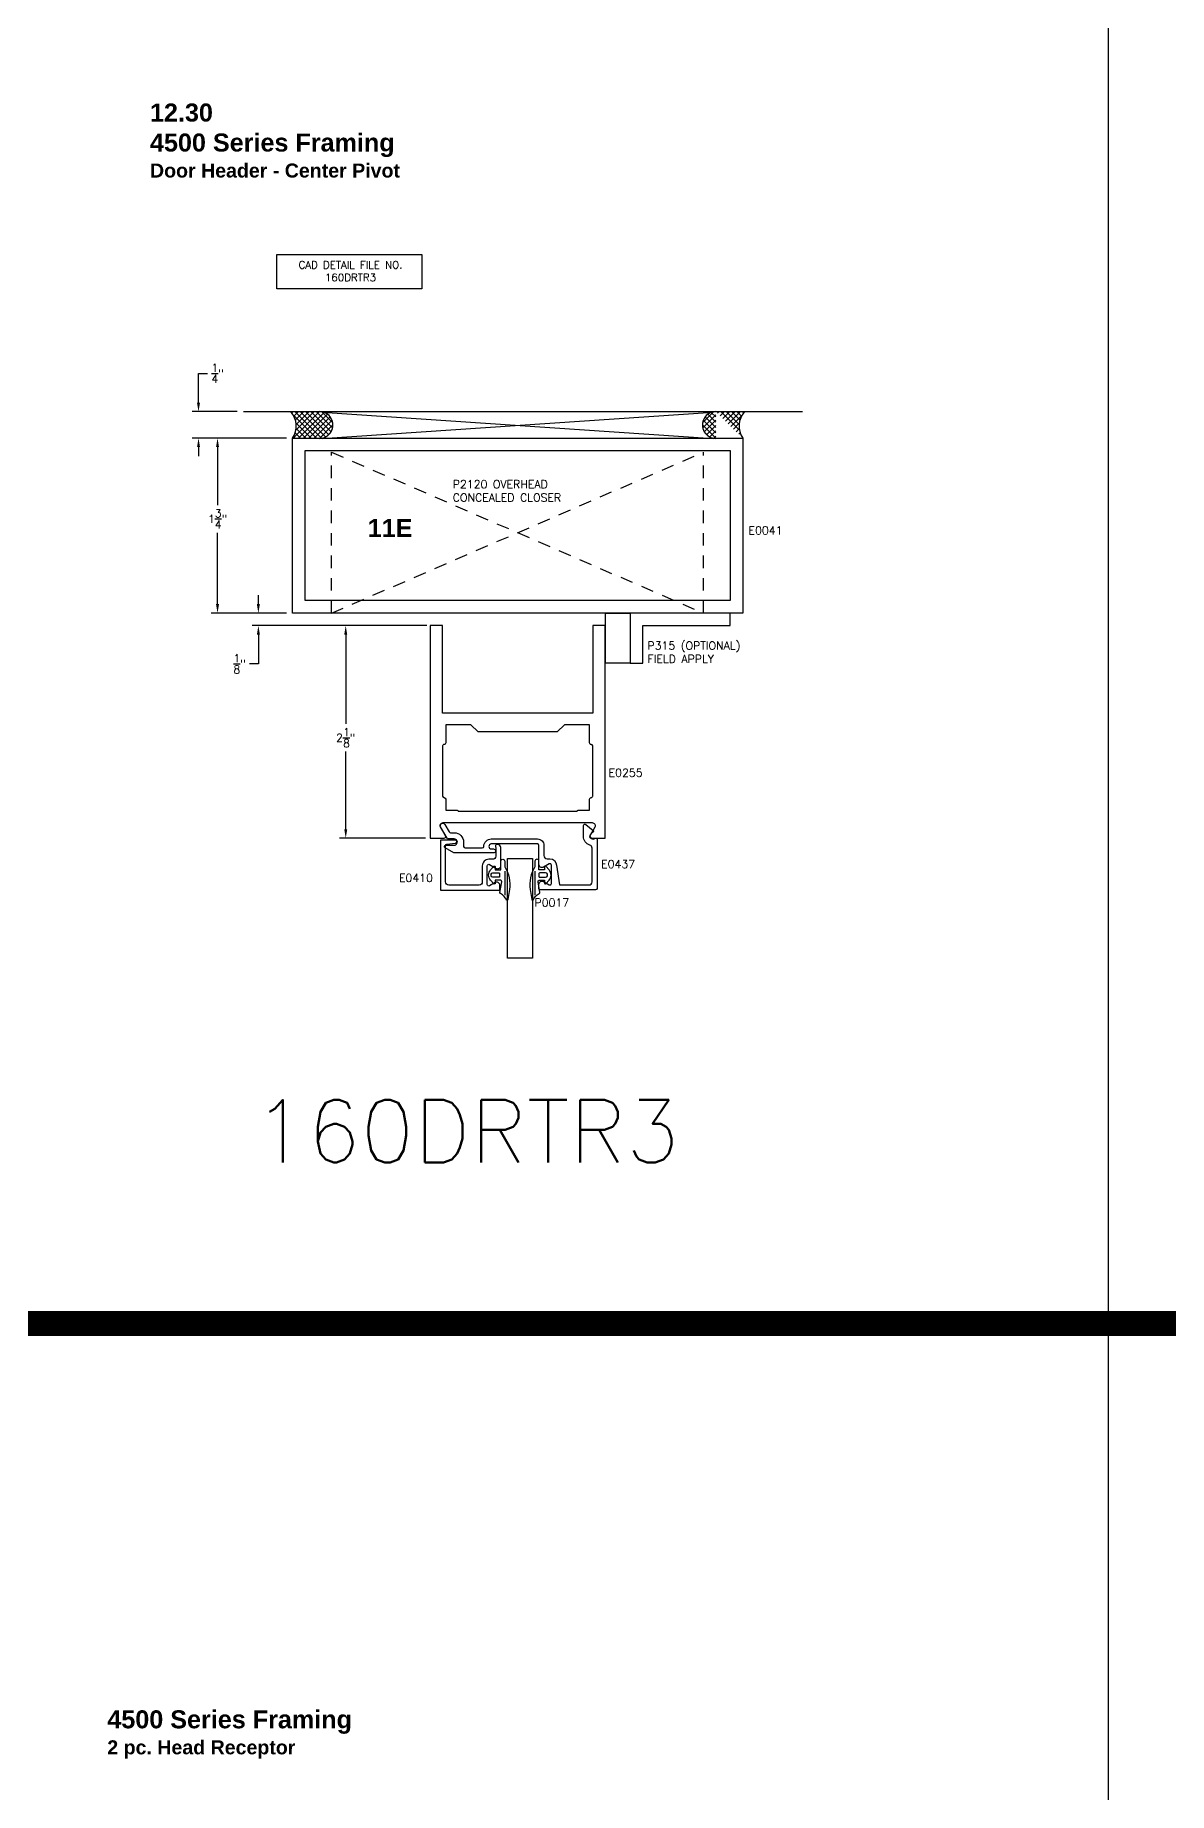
# Model space of a CAD drawing. Extents: x 0 to 139, y 0 to 75.
# Drawn here: x 17.83 to 29.16, y 40.19 to 57.76 of the extents above; entities that cross this region are included whole.
import ezdxf

# ---------------------------------------------------------------- set-up
doc = ezdxf.new("R2010")
doc.units = 0
doc.header["$MEASUREMENT"] = 0
doc.header["$PDMODE"] = 3
doc.linetypes.add('SHIDDEN', pattern=[0.1875, 0.125, -0.0625])
doc.layers.get('DEFPOINTS').update_dxf_attribs({"linetype": 'CONTINUOUS'})
for name, color, linetype in [('R-ANNO-DIMS', 3, 'CONTINUOUS'), ('R-ANNO-TEXT', 6, 'CONTINUOUS'), ('R-DET1', 4, 'CONTINUOUS'), ('R-DET2', 2, 'CONTINUOUS'), ('R-DET3', 5, 'CONTINUOUS'), ('R-OTLN', 1, 'CONTINUOUS'), ('TITLE', 7, 'CONTINUOUS')]:
    doc.layers.add(name, color=color, linetype=linetype)
doc.styles.get("Standard").update_dxf_attribs({"font": 'simplex'})
doc.dimstyles.new('1X', dxfattribs={"dimscale": 0, "dimtxt": 0.08, "dimasz": 0.09, "dimexe": 0.0625, "dimexo": 0.0625, "dimgap": 0.045, "dimtad": 0, "dimtih": 1, "dimtoh": 1, "dimdec": 4, "dimzin": 4, "dimtxsty": 'STANDARD', "dimcen": 0, "dimazin": 3, "dimtfac": 1, "dimtdec": 4, "dimtofl": 0, "dimtmove": 0, "dimatfit": 3, "dimtolj": 1, "dimtzin": 4})

# ---------------------------------------------------------------- blocks, each defined once
blk = doc.blocks.new('*D54')
at = {"layer": 'DEFPOINTS', "color": 0}
for p in [(21.80583432278488, 51.85677338265153), (20.93120708739372, 49.73177338265153), (21.78983432278488, 49.73177338265153)]:
    blk.add_point(p, dxfattribs=at)
at = {"layer": 'R-ANNO-DIMS', "color": 0}
for p, q in [((21.74333432278488, 51.85677338265153), (20.86870708739372, 51.85677338265153)), ((20.93120708739372, 51.76677338265152), (20.93120708739372, 50.87465725919144)), ((20.93120708739372, 49.82177338265153), (20.93120708739372, 50.59799059252477)), ((21.72733432278488, 49.73177338265153), (20.86870708739372, 49.73177338265153))]:
    blk.add_line(p, q, dxfattribs=at)
for points in [[(20.91620708739372, 51.76677338265152), (20.94620708739372, 51.76677338265152), (20.93120708739372, 51.85677338265153)], [(20.91620708739372, 49.82177338265153), (20.94620708739372, 49.82177338265153), (20.93120708739372, 49.73177338265153)]]:
    blk.add_solid(points, dxfattribs=at)
at = {"layer": 'R-ANNO-DIMS', "color": 0, "insert": (20.93120708739372, 50.73632392585811), "char_height": 0.08, "attachment_point": 5}
blk.add_mtext('\\A1;2{\\H1.000000x;\\S1/8;}"', dxfattribs=at)
blk = doc.blocks.new('*D55')
at = {"layer": 'DEFPOINTS', "color": 0}
for p in [(20.05780063375358, 51.85677324252128), (20.39983432278487, 51.98177338265153), (21.77483432278487, 51.85677324252128)]:
    blk.add_point(p, dxfattribs=at)
at = {"layer": 'R-ANNO-DIMS', "color": 0}
for p, q in [((20.05780063375358, 52.07177338265153), (20.05780063375358, 52.16177338265152)), ((20.33733432278487, 51.98177338265153), (19.99530063375358, 51.98177338265153)), ((21.71233432278487, 51.85677324252128), (19.99530063375358, 51.85677324252128)), ((20.05780063375358, 51.76677324252127), (20.05780063375358, 51.47477324252127)), ((20.05780063375358, 51.47477324252127), (19.96780063375358, 51.47477324252127))]:
    blk.add_line(p, q, dxfattribs=at)
for points in [[(20.04280063375358, 52.07177338265153), (20.07280063375358, 52.07177338265153), (20.05780063375358, 51.98177338265153)], [(20.04280063375358, 51.76677324252127), (20.07280063375358, 51.76677324252127), (20.05780063375358, 51.85677324252128)]]:
    blk.add_solid(points, dxfattribs=at)
at = {"layer": 'R-ANNO-DIMS', "color": 0, "insert": (19.86946730042024, 51.47477324252128), "char_height": 0.08, "attachment_point": 5}
blk.add_mtext('\\A1;{\\H1.000000x;\\S1/8;}"', dxfattribs=at)
blk = doc.blocks.new('*D56')
at = {"layer": 'DEFPOINTS', "color": 0}
for p in [(19.64953344792918, 53.73177338265153), (20.39983432278487, 53.73177338265153), (20.39983432278487, 51.98177338265153)]:
    blk.add_point(p, dxfattribs=at)
at = {"layer": 'R-ANNO-DIMS', "color": 0}
for p, q in [((20.33733432278487, 53.73177338265153), (19.58703344792918, 53.73177338265153)), ((19.64953344792918, 53.64177338265152), (19.64953344792918, 53.06170929777844)), ((19.64953344792918, 52.07177338265153), (19.64953344792918, 52.78504263111177)), ((20.33733432278487, 51.98177338265153), (19.58703344792918, 51.98177338265153))]:
    blk.add_line(p, q, dxfattribs=at)
for points in [[(19.63453344792918, 53.64177338265152), (19.66453344792918, 53.64177338265152), (19.64953344792918, 53.73177338265153)], [(19.63453344792918, 52.07177338265153), (19.66453344792918, 52.07177338265153), (19.64953344792918, 51.98177338265153)]]:
    blk.add_solid(points, dxfattribs=at)
at = {"layer": 'R-ANNO-DIMS', "color": 0, "insert": (19.64953344792917, 52.92337596444511), "char_height": 0.08, "attachment_point": 5}
blk.add_mtext('\\A1;1{\\H1.000000x;\\S3/4;}"', dxfattribs=at)
blk = doc.blocks.new('*D57')
at = {"layer": 'DEFPOINTS', "color": 0}
for p in [(19.90924863920688, 53.99716555797728), (19.45929535269109, 53.73177338265153), (20.39983432278487, 53.73177338265153)]:
    blk.add_point(p, dxfattribs=at)
at = {"layer": 'R-ANNO-DIMS', "color": 0}
for p, q in [((19.45929535269109, 54.08716555797729), (19.45929535269109, 54.37916555797727)), ((19.45929535269109, 54.37916555797727), (19.54929535269109, 54.37916555797727)), ((19.84674863920688, 53.99716555797728), (19.39679535269109, 53.99716555797728)), ((20.33733432278487, 53.73177338265153), (19.39679535269109, 53.73177338265153)), ((19.45929535269109, 53.64177338265152), (19.45929535269109, 53.55177338265153))]:
    blk.add_line(p, q, dxfattribs=at)
for points in [[(19.44429535269109, 54.08716555797729), (19.47429535269109, 54.08716555797729), (19.45929535269109, 53.99716555797728)], [(19.44429535269109, 53.64177338265152), (19.47429535269109, 53.64177338265152), (19.45929535269109, 53.73177338265153)]]:
    blk.add_solid(points, dxfattribs=at)
at = {"layer": 'R-ANNO-DIMS', "color": 0, "insert": (19.64953344792917, 54.37916555797728), "char_height": 0.08, "attachment_point": 5}
blk.add_mtext('\\A1;{\\H1.000000x;\\S1/4;}"', dxfattribs=at)
blk = doc.blocks.new('P315_REAL')
at = {"layer": 'R-DET3'}
for p, q in [((54.21162237548777, 20.73469318058342), (53.96162237548777, 20.73469318058342)), ((53.96162237548777, 20.23469318058342), (53.96162237548777, 20.73469318058342)), ((54.21162237548777, 20.23469318058342), (54.21162237548777, 20.73469318058342)), ((53.96162237548777, 20.23469318058342), (54.21162237548777, 20.23469318058342))]:
    blk.add_line(p, q, dxfattribs=at)
blk.add_lwpolyline([(54.21162237548777, 20.23469318058342), (54.21162237548777, 20.73469318058342), (54.33662237548777, 20.73469318058342), (54.33662237548777, 20.35969318058342), (55.21162237548777, 20.35969318058342), (55.21162237548777, 20.23469318058342), (54.21162237548777, 20.23469318058342)], close=True, dxfattribs=at)

msp = doc.modelspace()

# ---------------------------------------------------------------- hatches: boundary and pattern name
at = {"layer": 'R-DET3'}
h = msp.add_hatch(dxfattribs=at)
h.set_pattern_fill('ANSI37', color=256, scale=0.3, angle=90, style=0)
h.set_pattern_definition([(44.99999999999999, (17.49750386137185, 47.00601687483663), (0.02651650429449553, -0.02651650429449553), []), (315, (17.49750386137185, 47.00601687483663), (-0.02651650429449553, -0.02651650429449553), [])])
edge = h.paths.add_edge_path()
edge.add_line((20.38094015652592, 53.99716555797728), (20.66944544997466, 53.99689536567962))
edge.add_line((20.39983432278487, 53.73177338265153), (20.66944544997466, 53.72942052198962))
edge.add_arc((20.66944544997466, 53.86315794383462), 0.1337374218449998, 269.0000000000347, 450.000000000273)
edge.add_arc((20.22000415722169, 53.85233932260653), 0.216506430213313, 326.1603861069982, 401.9840329764851)
h = msp.add_hatch(dxfattribs=at)
h.set_pattern_fill('ANSI37', color=256, scale=0.3, angle=90, style=0)
h.set_pattern_definition([(135, (27.80216478419788, 47.00601687483663), (-0.02651650429449553, -0.02651650429449553), []), (225, (27.80216478419788, 47.00601687483663), (0.02651650429449553, -0.02651650429449553), [])])
edge = h.paths.add_edge_path()
edge.add_line((24.91872848904381, 53.99716555797728), (24.63022319559508, 53.99689536567962))
edge.add_line((24.89983432278487, 53.73177338265153), (24.63022319559508, 53.72942052198962))
edge.add_arc((24.63022319559508, 53.86315794383462), 0.1337374218449998, 89.99999999972698, 270.9999999999653, ccw=False)
edge.add_arc((25.07966448834804, 53.85233932260653), 0.216506430213313, 138.0159670235149, 213.8396138930017, ccw=False)

# ---------------------------------------------------------------- linework, layer by layer
at = {"layer": 'R-ANNO-TEXT'}
msp.add_lwpolyline([(20.24205137338342, 55.56641069661243), (21.69353131637865, 55.56641069661243), (21.69353131637865, 55.22434785710849), (20.24205137338342, 55.22434785710849)], close=True, dxfattribs=at)
at = {"layer": 'R-DET1'}
for points in [[(22.38643876100056, 49.72429163810237), (22.84744260792496, 49.72429163810237, -0.4142135623730961), (22.91244260792496, 49.65929163810237), (22.91244260792496, 49.55727863810237, 0.414213562373095), (22.94344260792496, 49.52627863810237), (22.97244260792496, 49.52627863810237, -0.4142135623730971), (23.03744260792496, 49.46127863810237), (23.06844260792496, 49.26429263810239), (23.36243760792496, 49.26429263810239, 0.414213562373097), (23.39343760792497, 49.29529263810237), (23.39343760792497, 49.63233301059374, 0.3256627348960042), (23.37193785792496, 49.6618414034666, -0.3256627348960061), (23.30743860792498, 49.75036658208508), (23.30743860792498, 49.85874628901472, -0.6370702608074877), (23.33208042207028, 49.87023695566153), (23.40472147160187, 49.8092838777912, -0.4779725156330272), (23.40442458679101, 49.79372337349626), (23.38434787554371, 49.77814246096757, 0.8690679817257174), (23.41485900135945, 49.72486627602565), (23.42972930056072, 49.73080956726703, -0.5305087645628392), (23.44344060792497, 49.72152376102052), (23.44344060792497, 49.22928963810237, -0.414213562373095), (23.42844060792495, 49.21428963810239), (22.87743860792497, 49.21428963810239, -0.414213562373095), (22.86243860792496, 49.22928963810237), (22.86243860792496, 49.27178700534331, -0.5773590294055263), (22.9089393134679, 49.29863338550287), (22.96493826653321, 49.26630041260226, 0.577359029405527), (22.98743860792496, 49.27929059655044), (22.98743860792496, 49.46127767972528, 0.5773411719359663), (22.96493896245954, 49.47426826546622), (22.9089378752202, 49.44193806047399, -0.5773411719359708), (22.86243860792496, 49.46878527100527), (22.86243860792496, 49.65929263810237, 0.414213562373095), (22.84743860792497, 49.67429263810236), (22.38644120792497, 49.67429263810236, 0.9999999999999999), (22.38644120792497, 49.62428963810238), (22.40844430792495, 49.62428963810238, -0.9999999999999999), (22.40844430792495, 49.58429263810238), (22.01144120792497, 49.58429263810238), (21.92482192945164, 49.63430118448512, -0.7673308307992981), (21.93232180377177, 49.66229163810236), (22.01597187713975, 49.66229163810236, 1.005703951557746), (22.01632350795583, 49.72428963809979), (21.9573232220593, 49.72429170840432, -0.2679461651077127), (21.94433318891524, 49.7317920174592), (21.87967207203465, 49.84379451099078, -0.9999753425578025), (21.9229708338508, 49.86879311278479), (21.96627569936402, 49.79379130653977, 0.2679423533374695), (21.97926588898738, 49.78629163810238), (22.01632630792497, 49.78629163810238, -0.4142135623730981), (22.10932630792496, 49.69329163810237), (22.10932630792496, 49.64929163810238, 0.4142135623731037), (22.12432570792495, 49.63429163810237), (22.29643970792637, 49.63429163810237, 0.4142119352166017), (22.31143970792613, 49.64929155477044, -0.414211935216602), (22.38644120792497, 49.72429263810237)], [(21.94325186402398, 49.67321013781778), (22.02890785149918, 49.68372753982641, 0.9407073484462662), (22.02707986402399, 49.71361553781777), (21.88008086402399, 49.71361543781777), (21.88008086402399, 49.21361546041777), (22.47108026402398, 49.21361546041777), (22.47108185751381, 49.26092199781777, 0.577350309605322), (22.42458186402399, 49.28776877781777), (22.36857986402399, 49.25543702781778, -0.5773499475982407), (22.34607985627892, 49.26842740781777), (22.34607986402398, 49.45557693781777, -0.5773500587095053), (22.36857985582134, 49.46856732361033), (22.43457991943114, 49.43046213378334, 0.5773539268997977), (22.481080364024, 49.45730883781778), (22.481080264024, 49.63761523781777, 0.414213562373095), (22.450080264024, 49.66861523781778), (22.44269486402399, 49.66861535196196, 0.4559911351790257), (22.427842864024, 49.65151493781778), (22.43107886402399, 49.62861543781777), (22.43108086402398, 49.55157663781777, -0.414213562373095), (22.40008086402401, 49.52057663781777), (22.3612688645899, 49.52057683244342, 0.4157347223605669), (22.29607986402399, 49.45542853781777), (22.29607886402397, 49.29461530781778, -0.414213562373095), (22.26507886402399, 49.26361530781777), (21.96108186402398, 49.26361530781777, -0.414213562373095), (21.93008186402398, 49.29461530781778), (21.93007886402398, 49.65832193781777, -0.3788668861742499), (21.94325086436214, 49.67321013506378)]]:
    msp.add_lwpolyline(points, format="xyb", dxfattribs=at)
at = {"layer": 'R-DET2'}
for points in [[(22.56976617522525, 49.21809694327855), (22.55283238914757, 49.119988371396, -0.477037012448265), (22.54075130400867, 49.11020732284489, 0.1690634905219287), (22.47879577458525, 49.17911356857667, -0.3788088368526451), (22.47091491351802, 49.18976619229921), (22.49012901879098, 49.29508281039206, 0.3462419148266733), (22.48016708591814, 49.31095437667459), (22.42608017092886, 49.31095442475183), (22.42496927900893, 49.2807571797973, -0.6086559015379466), (22.41182453331663, 49.2753538245228), (22.37951389496016, 49.31190649184298, -0.3786170875212405), (22.37951398660095, 49.41500244044511), (22.41182468993992, 49.45155505032412, -0.6086559015379387), (22.42496942602622, 49.4461516716812), (22.42608026426217, 49.4159544247518), (22.48108026426212, 49.41595437586292), (22.48108033981765, 49.50095437586288, -0.9999999999999999), (22.52108033981767, 49.50095434030734), (22.52108029089365, 49.4459148330397, -0.1671448046470125)], [(22.38341476250523, 49.37095445234947, -0.341998713119647), (22.4027796925696, 49.38595443513621), (22.46146215093509, 49.38595438297404, -0.414213562373095), (22.46946214382399, 49.37795437586293), (22.46946211804618, 49.34895437586295, -0.4142135623730958), (22.46146211093509, 49.34095438297405), (22.40277965256959, 49.34095443513623, -0.341998713119647), (22.38341474917189, 49.35595445234948, -0.1270166537925822)], [(22.77628889415519, 49.21809683037297), (22.7906862199587, 49.11998825849037, 0.477037012448265), (22.80276729640337, 49.11020719920052, -0.1690634905219287), (22.86472288707671, 49.17911338986072, 0.3788088368526451), (22.87260375761298, 49.18976600657805), (22.85338974595473, 49.29508264175006, -0.3462419148266733), (22.86335169293565, 49.31095419917753), (22.91743860792496, 49.31095419917753), (22.91854947300288, 49.28075695323555, 0.6086559015379466), (22.93169421389217, 49.27535358627684), (22.96400488473989, 49.31190622487645, 0.3786170875212405), (22.96400488473989, 49.41500217347861), (22.93169421389217, 49.45155481207822, 0.6086559015379387), (22.91854947300288, 49.44615144511951), (22.91743860792496, 49.41595419917753), (22.86243860792496, 49.41595419917753), (22.86243860792496, 49.50095419917753, 0.9999999999999999), (22.82243860792494, 49.50095419917753), (22.82243860792497, 49.44591469190988, 0.1856112313450404)], [(22.9484859830215, 49.37095419917753, 0.341998713119647), (22.92912106629046, 49.38595419917753), (22.87043860792494, 49.38595419917753, 0.414213562373095), (22.86243860792496, 49.37795419917753), (22.86243860792496, 49.34895419917753, 0.4142135623730958), (22.87043860792494, 49.34095419917753), (22.92912106629046, 49.34095419917753, 0.341998713119647), (22.9484859830215, 49.35595419917753, 0.1270166537925822)]]:
    msp.add_lwpolyline(points, format="xyb", close=True, dxfattribs=at)
for points in [[(22.52108025164898, 49.40176454972859), (22.52083242648104, 49.16198851229261)], [(22.82243860792497, 49.40176440859874), (22.82268621995871, 49.16198837094257)]]:
    msp.add_lwpolyline(points, dxfattribs=at)
msp.add_lwpolyline([(22.54694425845799, 48.53328746192172), (22.54694425845799, 49.52727338265153), (22.79694425845799, 49.52727338265153), (22.79694425845799, 48.53328746192172), (22.54694425845799, 48.53328746192172)], close=True, dxfattribs=at)
at = {"layer": 'R-DET3'}
for p, q in [((19.90924863920688, 53.99716555797728), (25.49783884900822, 53.99716555797728)), ((20.6952509600433, 53.99214583980188), (24.60441768552644, 53.72735690674189)), ((20.6952509600433, 53.72735690674189), (24.60441768552644, 53.99214583980188))]:
    msp.add_line(p, q, dxfattribs=at)
at = {"layer": 'R-DET3', "linetype": 'SHIDDEN'}
for p, q in [((20.79045932278487, 51.98177338265153), (24.50920932278487, 53.59114838265153)), ((20.79045932278487, 53.59114838265153), (24.50920932278487, 51.98177338265153)), ((20.79045932278487, 51.98177338265153), (20.79045932278487, 53.59114838265153)), ((24.50920932278487, 51.98177338265153), (24.50920932278487, 53.59114838265153))]:
    msp.add_line(p, q, dxfattribs=at)
at = {"layer": 'R-DET3'}
for centre, radius, start, end in [((20.22000415722169, 53.85233932260654), 0.216506430213313, 326.1603861069981, 41.98403297648535), ((20.66944544997466, 53.86315794383462), 0.1337374218449998, 269.000000000034, 90.00000000027194), ((24.63022319559508, 53.86315794383462), 0.1337374218449998, 89.99999999972643, 270.9999999999643), ((25.07966448834804, 53.85233932260654), 0.216506430213313, 138.0159670235143, 213.8396138930019)]:
    msp.add_arc(centre, radius, start, end, dxfattribs=at)
at = {"layer": 'R-OTLN', "color": 1, "linetype": 'CONTINUOUS'}
for points in [[(22.64983432278487, 51.98177338265153), (20.39983432278487, 51.98177338265153), (20.39983432278487, 53.73177338265153), (24.89983432278487, 53.73177338265153), (24.89983432278487, 51.98177338265153)], [(22.64983432278487, 53.60677338265153), (24.77483432278487, 53.60677338265153), (24.77483432278487, 52.10677338265153), (22.64983432278487, 52.10677338265153), (20.52483432278487, 52.10677338265153), (20.52483432278487, 53.60677338265153)]]:
    msp.add_lwpolyline(points, close=True, dxfattribs=at)
at = {"layer": 'R-OTLN', "linetype": 'CONTINUOUS'}
msp.add_lwpolyline([(23.38383432278488, 49.73177328991014), (23.52483432278487, 49.73177338265153), (23.52483432278487, 51.85677324494608), (23.39983432278487, 51.85677324477288), (23.39983432278487, 50.98177324477288), (22.64983432278487, 50.98177324477288), (21.89983432278487, 50.98177324477288), (21.89983432278487, 51.85677324269448), (21.77483432278487, 51.85677324252128), (21.77483432278487, 49.73177338265153), (21.91583432278486, 49.73177338265153, 0.5763185316444647), (21.92884786598859, 49.75423312080274), (21.87859548214738, 49.84127347465877, -0.5773491268169569), (21.90544232278489, 49.88777338265152), (22.64983432278487, 49.88777338265152), (23.39422662278486, 49.88777330685934, -0.5773507397140833), (23.42107332278488, 49.84127338265152), (23.37082082278488, 49.75423338265153, 0.5763240524225893)], format="xyb", close=True, dxfattribs=at)
msp.add_lwpolyline([(23.39983422278488, 50.15277338265152), (23.39983422278488, 50.65377324477288, 0.414213562373095), (23.38483422278489, 50.66877324477288, -0.4323956270984676), (23.36883432278489, 50.68377324477288), (23.36883432278489, 50.86677344477288), (23.11883432278489, 50.86677344477288), (23.04583442278488, 50.79377324477288), (22.25383432278488, 50.79377324477288), (22.18083432278488, 50.86677344477288), (21.93083432278488, 50.86677344477288), (21.93083432278488, 50.68377324477288, -0.414213562373095), (21.91583432278486, 50.66877324477288, 0.4323973200671474), (21.89983432278487, 50.65377324477288), (21.89983432278487, 50.15277338265152, 0.4142135623730948), (21.91483432278488, 50.13777338265152), (21.91583432278486, 50.13777338265152, -0.414213562373095), (21.93083432278488, 50.12277338265152), (21.93083432278488, 50.01277338265152), (22.04583432278486, 50.01277338265152, -0.4142135623730951), (22.05583432278488, 50.00277338265153), (22.64983432278487, 50.00277338265153), (23.24383422278487, 50.00277338265153, -0.414213562373095), (23.25383422278486, 50.01277338265152), (23.36883432278489, 50.01277338265152), (23.36883432278489, 50.12277338265152, -0.4323973200670284), (23.38483432278485, 50.13777338265152, 0.4142135623730605), (23.39983432278487, 50.15277338265152)], format="xyb", dxfattribs=at)
at = {"layer": 'TITLE'}
msp.add_line((28.55172558101486, 74.87895019504157), (28.55172558101486, 14.87895019504157), dxfattribs=at)
at = {"layer": 'TITLE', "const_width": 0.25}
msp.add_lwpolyline([(0.25, 44.87895019504157), (138.9080004981786, 44.87895019504157)], dxfattribs=at)

# ---------------------------------------------------------------- block references
at = {"layer": 'R-DET1', "xscale": -1, "rotation": 180}
msp.add_blockref('P315_REAL', (-30.4367880527029, 72.21646656323495), dxfattribs=at)

# ---------------------------------------------------------------- texts
at = {"layer": 'R-ANNO-TEXT'}
for s, insert, char_height, width, attachment_point in [('CAD DETAIL FILE NO.\\P160DRTR3', (20.9787336352102, 55.50082794542862), 0.075, 1.875, 2), ('{\\fArial|b1|i0|c0|p34;11E}', (21.1506967067595, 52.92284754910713, 6.210692218000771), 0.18, 7.44, 1)]:
    msp.add_mtext(s, dxfattribs=dict(at, insert=insert, char_height=char_height, width=width, attachment_point=attachment_point))
at = {"layer": 'R-ANNO-TEXT', "char_height": 0.08}
for s, insert, attachment_point in [('P2120 OVERHEAD\\PCONCEALED CLOSER', (22.00101829654304, 53.2039637117843), 4), ('E0041', (24.95761737115714, 52.80851824838346), 4), ('\\A1;P315 (OPTIONAL)\\PFIELD APPLY', (23.94754575387799, 51.59036484965363), 4), ('E0255', (23.55917502421775, 50.38622335819435), 4), ('\\A1;E0437', (23.48424907009479, 49.47310252732519), 4), ('E0410', (21.80281877033227, 49.33457862569308), 6), ('\\A1;P0017', (22.81815114800568, 49.08806973750801), 4)]:
    msp.add_mtext(s, dxfattribs=dict(at, insert=insert, attachment_point=attachment_point))
at = {"layer": 'TITLE'}
msp.add_text('160DRTR3', height=0.625, dxfattribs=at).set_placement((20.00811727833059, 46.49013544039732))
at = {"layer": 'TITLE', "char_height": 0.18, "width": 7.44, "attachment_point": 1}
for s, insert in [('{\\fArial|b1|i0|c0|p34;12.30\\P4500 Series Framing\\P\\H0.7778x;Door Header - Center Pivot}', (18.97407515080931, 57.0771702140032, 6.210692218000771)), ('{\\fArial|b1|i0|c0|p34;\\P4500 Series Framing\\P\\H0.7778x;2 pc. Head Receptor}', (18.54763431519729, 41.3124059900819, 6.210692218000771))]:
    msp.add_mtext(s, dxfattribs=dict(at, insert=insert))

# ---------------------------------------------------------------- dimensions: what is measured, and where the dimension line sits
at = {"layer": 'R-ANNO-DIMS'}
for base, p1, p2, picture, middle in [((19.45929535269109, 53.73177338265153), (19.90924863920688, 53.99716555797728), (20.39983432278487, 53.73177338265153), '*D57', (19.64953344792917, 54.37916555797728)), ((19.64953344792918, 53.73177338265153), (20.39983432278487, 51.98177338265153), (20.39983432278487, 53.73177338265153), '*D56', (19.64953344792917, 52.92337596444511)), ((20.05780063375358, 51.85677324252128), (20.39983432278487, 51.98177338265153), (21.77483432278487, 51.85677324252128), '*D55', (19.86946730042024, 51.47477324252128)), ((20.93120708739372, 49.73177338265153), (21.80583432278488, 51.85677338265153), (21.78983432278488, 49.73177338265153), '*D54', (20.93120708739372, 50.73632392585811))]:
    dim = msp.add_linear_dim(base=base, p1=p1, p2=p2, angle=90, dimstyle='1X', override={"dimscale": 1, "dimpost": '"'}, dxfattribs=at)
    dim.commit()
    dim.dimension.update_dxf_attribs({"geometry": picture, "text_midpoint": middle, "dimtype": 160})

doc.saveas('drawing.dxf')
